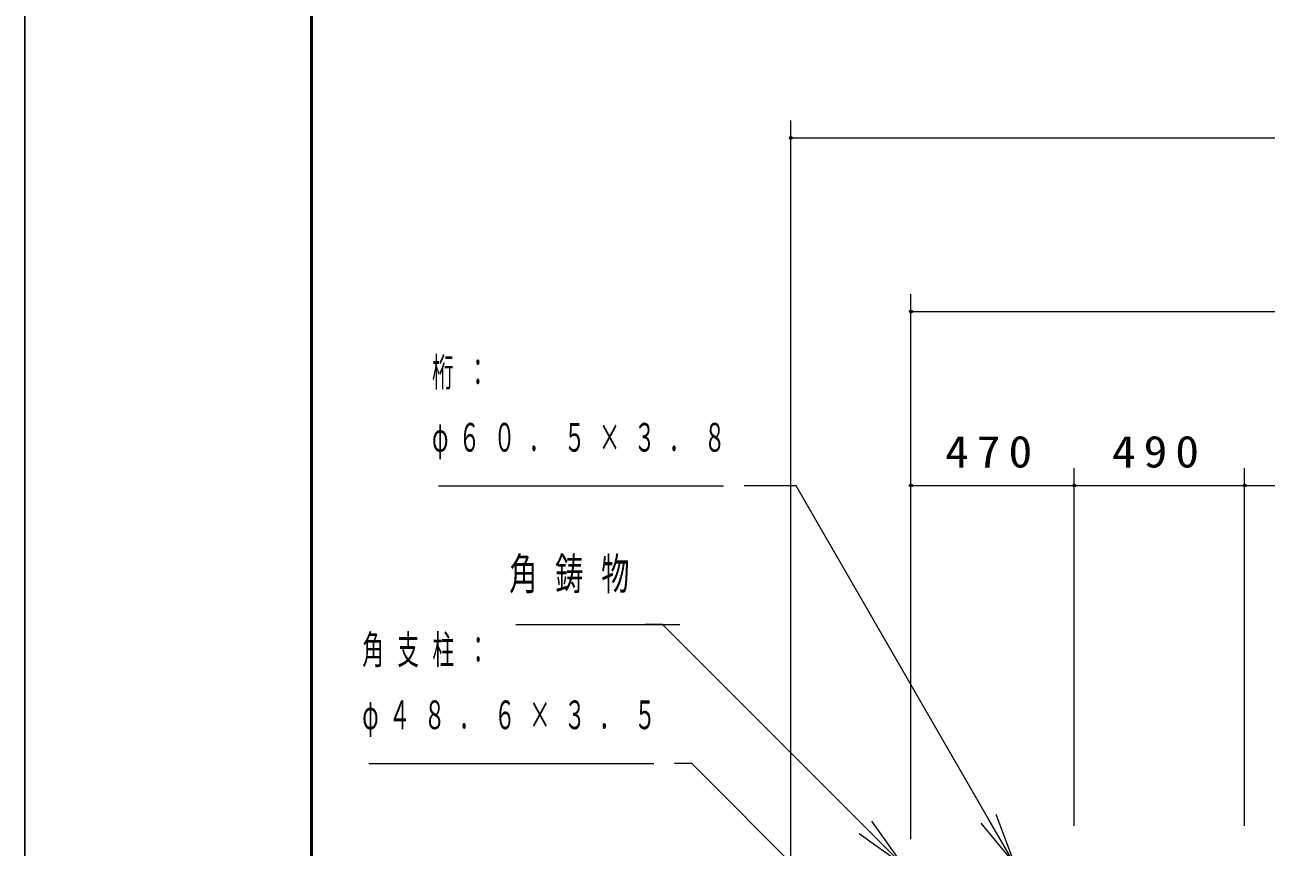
# Model space of a CAD drawing. Units: millimetres on the paper, scale 1:50. Extents: x 200 to 618, y 141 to 438.
# Drawn here: x 200.3 to 271.8, y 249.7 to 297 of the extents above; entities that cross this region are included whole.
import ezdxf

# ---------------------------------------------------------------- set-up
doc = ezdxf.new("R2010")
doc.units = ezdxf.units.MM
for name, color, linetype, lineweight in [('A3図枠', 140, 'Continuous', 50), ('線', 2, 'Continuous', 25), ('補助', 2, 'Continuous', 13)]:
    doc.layers.add(name, color=color, linetype=linetype, lineweight=lineweight)
doc.styles.add('ＭＳ ゴシック', font='')
doc.styles.get('ＭＳ ゴシック').set_extended_font_data('MS Gothic')

# ---------------------------------------------------------------- blocks, each defined once
blk = doc.blocks.new('dimension_origin')
at = {"color": 0, "linetype": 'Continuous', "lineweight": -2}
blk.add_circle((0, 0), 1.25, dxfattribs=at)

msp = doc.modelspace()

# ---------------------------------------------------------------- linework, layer by layer
at = {"layer": 'A3図枠', "color": 7}
msp.add_line((216.829, 424.092), (216.829, 157.092), dxfattribs=at)
at = {"layer": '線', "color": 7}
msp.add_lwpolyline([(200.328, 141.299), (618.324, 141.299), (618.324, 438.219), (200.328, 438.219)], close=True, dxfattribs=at)
at = {"layer": '補助'}
for p, q in [((244.416, 211.124), (244.416, 291.468)), ((244.416, 290.468), (372.484, 290.468)), ((251.329, 250.124), (251.329, 281.468)), ((251.329, 280.468), (308.929, 280.468)), ((251.329, 250.124), (251.329, 271.468)), ((260.729, 250.889), (260.729, 271.468)), ((260.729, 250.889), (260.729, 271.468)), ((270.529, 250.889), (270.529, 271.468)), ((270.529, 250.889), (270.529, 271.468)), ((224.143, 270.436), (240.538, 270.436)), ((244.728, 270.436), (241.728, 270.436)), ((255.779, 251.295), (244.728, 270.436)), ((251.329, 270.468), (260.729, 270.468)), ((260.729, 270.468), (270.529, 270.468)), ((270.529, 270.468), (282.029, 270.468)), ((228.58, 262.468), (238.034, 262.468)), ((237.03, 262.468), (236.03, 262.468)), ((248.708, 250.791), (237.03, 262.468)), ((220.127, 254.468), (236.522, 254.468)), ((238.712, 254.468), (237.712, 254.468)), ((247.822, 245.359), (238.712, 254.468)), ((256.212, 251.545), (257.279, 248.697)), ((250.829, 248.669), (248.708, 250.791)), ((249.061, 251.144), (250.829, 248.669)), ((255.346, 251.045), (257.279, 248.697)), ((257.279, 248.697), (255.779, 251.295)), ((248.354, 250.437), (250.829, 248.669))]:
    msp.add_line(p, q, dxfattribs=at)

# ---------------------------------------------------------------- block references
at = {"layer": '補助', "xscale": 0.0667, "yscale": 0.0667}
for p in [(244.416, 290.468), (251.329, 280.468), (251.329, 270.468), (260.729, 270.468), (270.529, 270.468)]:
    msp.add_blockref('dimension_origin', p, dxfattribs=at)
at = {"layer": '補助', "xscale": 0.0667, "yscale": 0.0667, "rotation": 180}
for p in [(260.729, 270.468), (270.529, 270.468)]:
    msp.add_blockref('dimension_origin', p, dxfattribs=at)

# ---------------------------------------------------------------- texts
at = {"layer": '補助', "style": 'ＭＳ ゴシック'}
for s, insert, char_height, attachment_point in [('\\T1.63;\\W0.55;桁：', (223.768, 277.811), 1.65, 1), ('\\T1.63;\\W0.55;φ６０．５×３．８', (223.768, 274.061), 1.65, 1), ('\\T1.33;\\W1.1;470', (256.029, 271.468), 1.833, 8), ('\\T1.33;\\W1.1;490', (265.629, 271.468), 1.833, 8), ('\\T1.63;\\W0.65;角鋳物', (228.205, 266.301), 1.833, 1), ('\\T1.63;\\W0.55;角支柱：', (219.752, 261.843), 1.65, 1), ('\\T1.63;\\W0.55;φ４８．６×３．５', (219.752, 258.093), 1.65, 1)]:
    msp.add_mtext(s, dxfattribs=dict(at, insert=insert, char_height=char_height, attachment_point=attachment_point))

doc.saveas('drawing.dxf')
